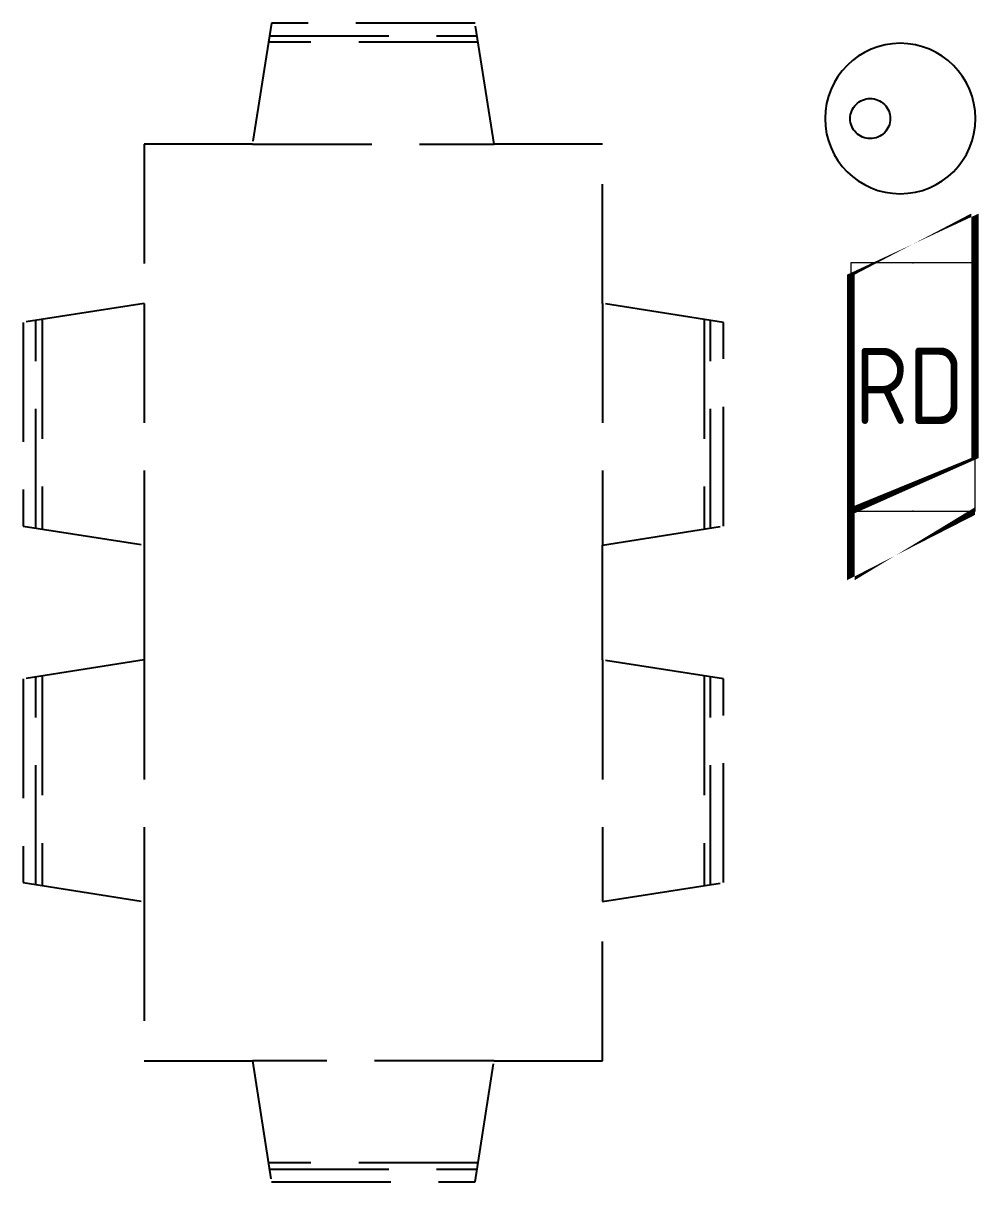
# Model space of a CAD drawing. Extents: x 5031545 to 5313844, y -886381 to -283477.
# Drawn here: x 5276052 to 5278054, y -814316 to -811889 of the extents above; entities that cross this region are included whole.
import ezdxf
from ezdxf.enums import TextEntityAlignment as Align

# ---------------------------------------------------------------- set-up
doc = ezdxf.new("R2010")
doc.units = 0
doc.header["$LTSCALE"] = 1000
doc.header["$MEASUREMENT"] = 0
doc.linetypes.add('A户型$0$DASH', pattern=[0.35, 0.25, -0.1])
doc.layers.get('0').update_dxf_attribs({"linetype": 'CONTINUOUS'})
for name, color, linetype in [('5fur', 175, 'CONTINUOUS'), ('EQUIP-通讯', 3, 'CONTINUOUS'), ('TEL_TEXT', 7, 'CONTINUOUS')]:
    doc.layers.add(name, color=color, linetype=linetype)
doc.layers.add('EQUIP-消防', color=3, linetype='CONTINUOUS', lineweight=20)
doc.styles.add('_TEL_DIM', font='simplex.shx', dxfattribs={"width": 0.8, "height": 3.5, "bigfont": 'hztxt.shx'})
doc.styles.get("Standard").update_dxf_attribs({"font": 'gbenor.shx', "bigfont": 'gbcbig.shx'})

# ---------------------------------------------------------------- blocks, each defined once
blk = doc.blocks.new('$equip$00002771')
for p, q in [((-0.6500000000087311, 0.6500000000014552), (-0.6500000000087311, 0)), ((0.6500000000087311, 0.6500000000014552), (-0.6500000000087311, 0.6500000000014552)), ((0.6500000000087311, 0), (0.6500000000087311, 0.6500000000014552)), ((-0.6500000000087311, 0), (0.6500000000087311, 0))]:
    blk.add_line(p, q)
at = {"const_width": 0.04}
blk.add_lwpolyline([(-0.6500000000087311, 0.6500000000014552), (-0.6500000000087311, 0), (0.6500000000087311, 0), (0.6500000000087311, 0.6500000000014552), (-0.6500000000087311, 0.6500000000014552), (-0.6500000000087311, 0)], dxfattribs=at)
for p in [(0, 0.6500000000014552), (-0.6500000000087311, 0.3250000000007276), (0.6500000000087311, 0.3250000000007276), (0, 0)]:
    blk.add_point(p)
at = {"color": 7}
blk.add_attdef('$TEXT$', text='', height=0.4, dxfattribs=at).set_placement((0.006237997862626798, 0.3429758970196417), align=Align.MIDDLE_CENTER)
at = {"color": 7, "flags": 1}
for tag, height, p in [('B', 0.4, (0.9046029297314817, 0.2456043182446592)), ('A', 2e-05, (0, 0))]:
    blk.add_attdef(tag, text='', height=height, dxfattribs=at).set_placement(p, align=Align.MIDDLE_CENTER)
blk = doc.blocks.new('$equip$00001883')
at = {"color": 0, "linetype": 'Continuous'}
blk.add_lwpolyline([(0.05656854249173193, 0.06343145752452983, 0.1989123673796601), (0.08000000000174623, 0.1200000000198997, 0.1989123673796538), (0.05656854249173193, 0.1765685425143602, 0.1989123673796588), (-3.637978807091713e-12, 0.200000000019827, 0.1989123673796357), (-0.05656854249900789, 0.1765685425143602, 0.1989123673796538), (-0.08000000000174623, 0.1200000000198997, 0.198912367379646), (-0.05656854249900789, 0.06343145752452983, 0.1989123673796497), (-3.637978807091713e-12, 0.040000000020882, 0.1989123673796557)], format="xyb", close=True, dxfattribs=at)
blk.add_circle((0, 0), 0.3000000000001062)
at = {"layer": 'TEL_TEXT', "style": '_TEL_DIM', "flags": 1}
blk.add_attdef('A', text='', height=2e-05, dxfattribs=at).set_placement((0, 0), align=Align.MIDDLE_CENTER)
blk = doc.blocks.new('VDGVDVXVE')
at = {"layer": '5fur', "color": 252, "linetype": 'A户型$0$DASH'}
for p, q in [((583115.6128660372, 367133.5171382804), (583550.5944660372, 367133.5171382804)), ((583552.6485993705, 367120.1838049471), (583113.4603327039, 367120.1838049471)), ((583080.2440660372, 366906.7864716137), (583586.0973993705, 366906.7864716137)), ((582853.1709993705, 366573.0992221342), (582853.1709993705, 366067.265721936)), ((583813.1709993705, 366573.0992221218), (583813.1709993705, 366067.2657219607)), ((582626.5043327039, 366102.6264716137), (582626.5043327039, 366537.6078049471)), ((582639.8376660371, 366539.6611382804), (582639.8376660371, 366100.4718049471)), ((584026.5043327039, 366539.6611382804), (584026.5043327039, 366100.471804947)), ((584039.8376660371, 366102.6264716137), (584039.8376660371, 366537.607804947)), ((582853.1709993705, 365826.4325554675), (582853.2344660372, 365320.5891382804)), ((583813.1075327039, 365826.4424716137), (583813.1709993705, 365320.5990552941)), ((582626.5043327039, 365355.959804947), (582626.5043327039, 365790.9411382804)), ((582639.8376660371, 365792.9944716137), (582639.8376660371, 365353.8051382804)), ((584026.5043327039, 365792.9944716137), (584026.5043327039, 365353.8051382804)), ((584039.8376660371, 365355.959804947), (584039.8376660371, 365790.9411382804)), ((583586.0973993705, 364986.9144716137), (583080.2540659922, 364986.8504716137)), ((583552.6485993705, 364773.5171382804), (583113.4603327039, 364773.5171382804)), ((583115.6128660372, 364760.1838049471), (583550.5944660372, 364760.1838049471))]:
    blk.add_line(p, q, dxfattribs=at)
blk.add_lwpolyline([(583586.0973993705, 366906.7864716137), (583546.5043430866, 367160.1838049471), (583119.8372212384, 367160.1838049471), (583080.2440660372, 366906.7864716137), (582853.1709993705, 366906.8504716137), (582853.1709993705, 366573.0992221342), (582599.8376660371, 366533.517966152), (582599.8376660371, 366106.8503414607), (582853.1709993705, 366067.265721936), (582853.1709993705, 365826.4325554675), (582599.8376660371, 365786.8512994853), (582599.8376660371, 365360.183674794), (582853.2344660372, 365320.5891382804), (582853.1709993705, 364986.8504716137), (583080.2540659922, 364986.8504716137), (583119.8372212384, 364733.5171382803), (583546.5043430866, 364733.5171382804), (583586.0973993705, 364986.9144716137), (583813.1709993705, 364986.8504716137), (583813.1709993705, 365320.5990552941), (584066.5043327039, 365360.1837737601), (584066.5043327039, 365786.8512500147), (583813.1075327039, 365826.4424716137), (583813.1709993705, 366067.2657219607), (584066.5043327039, 366106.8504404267), (584066.5043327039, 366533.5179166814), (583813.1709993705, 366573.0992221218), (583813.1709993705, 366906.8504716137), (583586.0873994405, 366906.8504716137)], dxfattribs=at)
blk = doc.blocks.new('A$C547B2CCF')
at = {"color": 252}
blk.add_blockref('VDGVDVXVE', (-551193.6739016967, -360558.3317887955), dxfattribs=at)

msp = doc.modelspace()

# ---------------------------------------------------------------- block references
at = {"color": 2}
msp.add_blockref('A$C547B2CCF', (5244646.099219984, -818491.1774666123), dxfattribs=at)
at = {"layer": 'EQUIP-消防', "color": 6}
ref = msp.add_blockref('$equip$00002771', (5278046.099945194, -812651.177115805), dxfattribs=dict(at, xscale=400, yscale=400, zscale=400, rotation=89.99999999973319))
ref.add_attrib('$TEXT$', 'RD', dxfattribs={"layer": '0', "color": 7, "height": 160}).set_placement((5277908.909586386, -812648.6819166592), align=Align.MIDDLE_CENTER)
at = {"layer": 'EQUIP-通讯', "ltscale": 0.5, "xscale": -524.9999999998058, "yscale": 525.0000000000002, "zscale": 525.0000000000384, "rotation": 90.08067433976632}
msp.add_blockref('$equip$00001883', (5277889.567153674, -812089.0121579263), dxfattribs=at)

doc.saveas('drawing.dxf')
